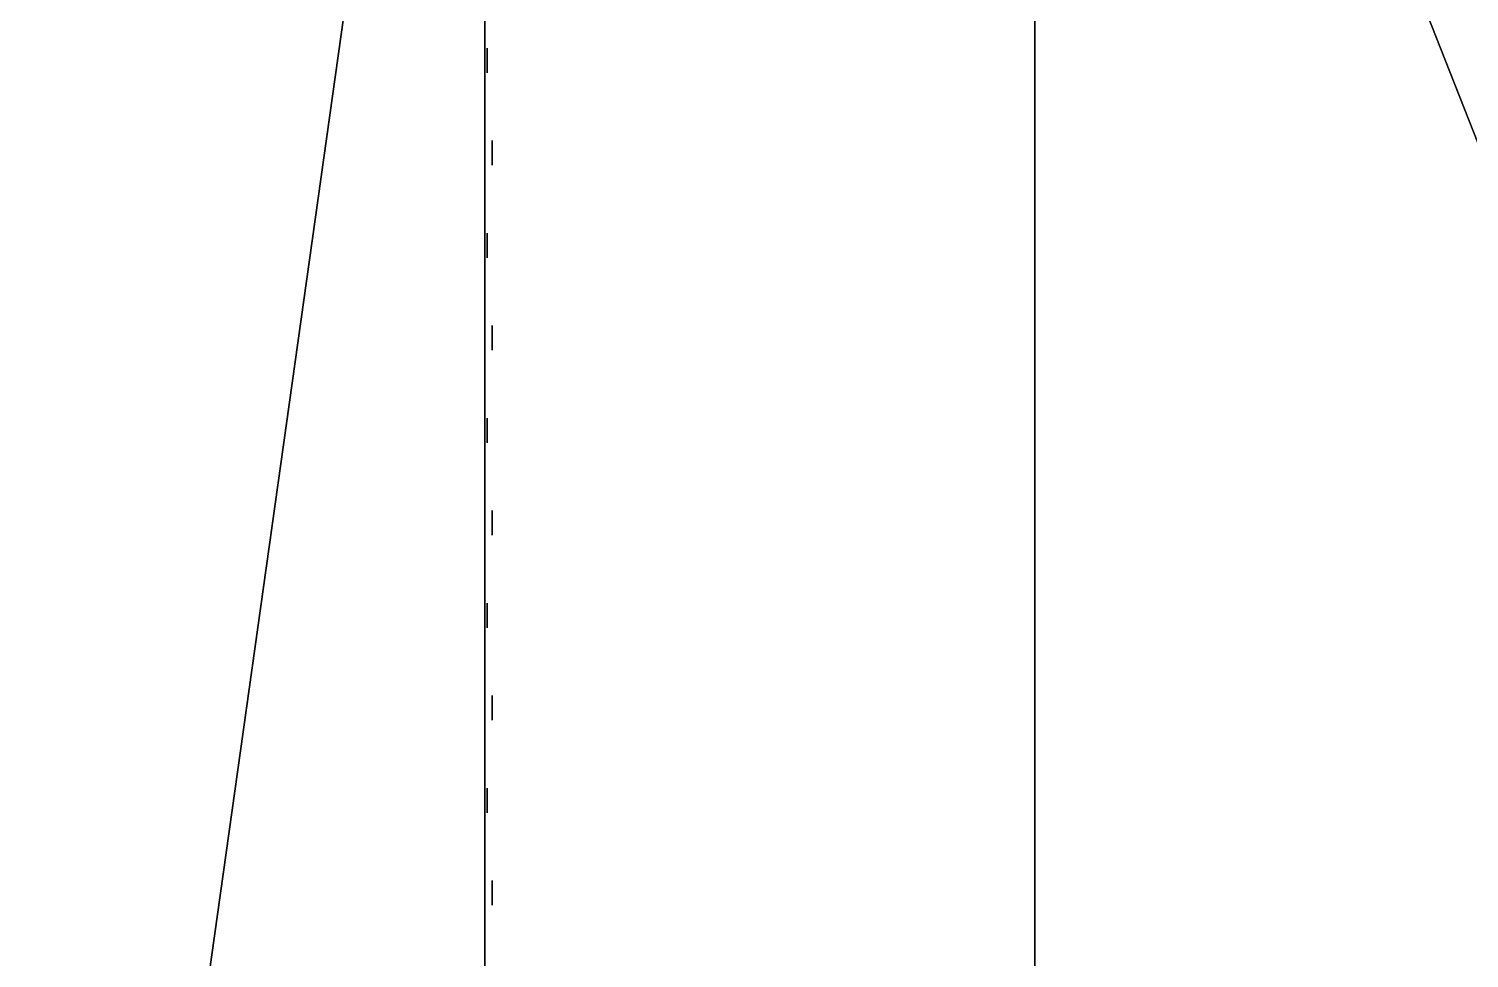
# Model space of a CAD drawing. Extents: x -22.3 to 67.4, y -36.4 to 41.8.
# Drawn here: x 56.35 to 62.19, y -24.3 to -20.53 of the extents above; entities that cross this region are included whole.
import ezdxf

# ---------------------------------------------------------------- set-up
doc = ezdxf.new("R2010")
doc.units = 0
doc.layers.get('0').update_dxf_attribs({"linetype": 'CONTINUOUS'})

# ---------------------------------------------------------------- blocks, each defined once
blk = doc.blocks.new('11ZSUN04')
at = {"color": 253, "linetype": 'BYBLOCK'}
mesh = blk.add_polyface(dxfattribs=at)
corners = [(3.25, 14.75), (3.25, 17), (3.25, 14.75, 0.375), (3.25, 17, 0.375), (1, 17), (1, 17, 0.375), (1, 14.75), (1, 14.75, 0.375), (3.125, 14.875, 0.375), (3.125, 16.875, 0.375), (3.125, 14.875, 0.5), (3.125, 16.875, 0.5), (1.125, 16.875, 0.375), (1.125, 16.875, 0.5), (1.125, 14.875, 0.375), (1.125, 14.875, 0.5), (3.25, 1), (3.25, 3.25), (3.25, 1, 0.375), (3.25, 3.25, 0.375), (1, 3.25), (1, 3.25, 0.375), (1, 1), (1, 1, 0.375), (3.125, 1.125, 0.375), (3.125, 3.125, 0.375), (3.125, 1.125, 0.5), (3.125, 3.125, 0.5), (1.125, 3.125, 0.375), (1.125, 3.125, 0.5), (1.125, 1.125, 0.375), (1.125, 1.125, 0.5), (17, 14.75), (17, 17), (17, 14.75, 0.375), (17, 17, 0.375), (14.75, 17), (14.75, 17, 0.375), (14.75, 14.75), (14.75, 14.75, 0.375), (16.875, 14.875, 0.375), (16.875, 16.875, 0.375), (16.875, 14.875, 0.5), (16.875, 16.875, 0.5), (14.875, 16.875, 0.375), (14.875, 16.875, 0.5), (14.875, 14.875, 0.375), (14.875, 14.875, 0.5), (14.875, 1.125, 0.375), (14.75, 1, 0.375), (16.875, 1.125, 0.375), (17, 1, 0.375), (14.875, 3.125, 0.375), (14.75, 3.25, 0.375), (16.875, 3.125, 0.375), (17, 3.25, 0.375), (16.875, 1.125, 0.5), (16.875, 3.125, 0.5), (14.875, 3.125, 0.5), (14.875, 1.125, 0.5), (17, 1), (17, 3.25), (14.75, 3.25), (14.75, 1)]
mesh.append_faces([[corners[k] for k in face] for face in [(0, 1, 2), (1, 4, 3), (4, 6, 5), (6, 0, 7), (8, 9, 10), (9, 12, 11), (12, 14, 13), (14, 8, 15), (9, 3, 12), (5, 12, 3), (14, 7, 8), (2, 8, 7), (16, 17, 18), (17, 20, 19), (20, 22, 21), (22, 16, 23), (24, 25, 26), (25, 28, 27), (28, 30, 29), (30, 24, 31), (25, 19, 28), (21, 28, 19), (30, 23, 24), (18, 24, 23), (32, 33, 34), (33, 36, 35), (36, 38, 37), (38, 32, 39), (40, 41, 42), (41, 44, 43), (44, 46, 45), (46, 40, 47), (41, 35, 44), (37, 44, 35), (46, 39, 40), (34, 40, 39), (48, 49, 50), (51, 50, 49), (54, 55, 52), (53, 52, 55), (50, 54, 56), (54, 52, 57), (52, 48, 58), (48, 50, 59), (60, 61, 51), (61, 62, 55), (62, 63, 53), (63, 60, 49)]], dxfattribs={"vtx1": -1, "color": 253})
mesh.append_faces([[corners[k] for k in face] for face in [(1, 3, 2), (4, 5, 3), (6, 7, 5), (0, 2, 7), (9, 11, 10), (12, 13, 11), (14, 15, 13), (8, 10, 15), (8, 2, 3), (3, 9, 8), (12, 5, 7), (7, 14, 12), (17, 19, 18), (20, 21, 19), (22, 23, 21), (16, 18, 23), (25, 27, 26), (28, 29, 27), (30, 31, 29), (24, 26, 31), (24, 18, 19), (19, 25, 24), (28, 21, 23), (23, 30, 28), (33, 35, 34), (36, 37, 35), (38, 39, 37), (32, 34, 39), (41, 43, 42), (44, 45, 43), (46, 47, 45), (40, 42, 47), (40, 34, 35), (35, 41, 40), (44, 37, 39), (39, 46, 44), (52, 53, 49), (49, 48, 52), (50, 51, 55), (55, 54, 50), (54, 57, 56), (52, 58, 57), (48, 59, 58), (50, 56, 59), (61, 55, 51), (62, 53, 55), (63, 49, 53), (60, 51, 49)]], dxfattribs={"vtx2": -1, "color": 253})
at = {"color": 0, "linetype": 'BYBLOCK'}
mesh = blk.add_polyface(dxfattribs=at)
corners = [(19.23, -0.779, 1.8117), (19.23, -0.779, 1.0617), (26.23, -0.779), (26.23, -0.779, 0.75), (19.23, 16.971, 1.0617), (19.23, 16.971, 1.8117), (26.23, 16.971, 0.75), (14.75, 1, 0.5), (17, 1, 0.5), (14.75, 1, 2.75), (17, 1, 2.75), (17, 17, 0.5), (17, 17, 2.75), (14.846, 9, 5.525), (14.6916, 12.6814, 5.625), (14.8408, 9, 5.625), (14.8408, 9, 18.2), (14.846, 9, 18.3), (14.6916, 5.3186, 18.2), (14.6948, 5.3178, 18.3), (14.2451, 1.6613, 18.2), (14.2423, 1.6604, 18.3), (14.7248, 5.3178, 18.3), (14.876, 9, 18.3), (14.8437, 9, 18.6), (14.6925, 5.1943, 18.6), (14.2723, 1.6604, 18.3), (14.24, 1.4125, 18.6), (14.9005, 9, 17.1), (14.7687, 12.255, 17.1), (14.8708, 9, 18.2), (14.7216, 5.3186, 18.2), (14.7687, 5.745, 17.1), (14.3741, 2.5114, 17.1), (14.2751, 1.6613, 18.2), (14.24, 5.2063, 18.6), (14.24, 9, 18.6), (14.6916, 12.6814, 18.2), (14.7229, 5.6993, 16.9703), (14.3487, 2.6736, 16.9703), (14.8619, 9, 16.9703), (14.8437, 9, 5.225), (14.6925, 5.1943, 5.225), (14.24, 5.2063, 5.225), (14.24, 9, 5.225), (14.7216, 5.3186, 5.625), (14.7687, 5.745, 6.725), (14.3741, 2.5114, 6.725), (14.2751, 1.6613, 5.625), (14.8708, 9, 5.625), (14.9005, 9, 6.725), (14.7687, 12.255, 6.725), (14.7248, 5.3178, 5.525), (14.2723, 1.6604, 5.525), (14.24, 1.4125, 5.225), (14.876, 9, 5.525), (14.6948, 5.3178, 5.525), (14.6916, 5.3186, 5.625), (14.2451, 1.6613, 5.625), (14.2423, 1.6604, 5.525), (14.7229, 5.6993, 6.8547), (14.3487, 2.6736, 6.8547), (14.8619, 9, 6.8547)]
mesh.append_faces([[corners[k] for k in face] for face in [(16, 17, 18), (18, 19, 20), (32, 31, 33), (38, 32, 39), (40, 32, 38), (45, 47, 48), (42, 53, 54), (41, 52, 42), (56, 58, 59), (13, 57, 56), (46, 61, 47), (51, 62, 50)]], dxfattribs={"vtx0": -1, "vtx1": -1, "color": 0})
mesh.append_faces([[corners[k] for k in face] for face in [(13, 14, 15), (36, 35, 24), (43, 44, 41)]], dxfattribs={"vtx0": -1, "vtx1": -1, "vtx2": -1, "color": 0})
mesh.append_faces([[corners[k] for k in face] for face in [(18, 17, 19), (20, 19, 21), (22, 24, 25), (26, 25, 27), (33, 31, 34), (17, 16, 37), (39, 32, 33), (40, 29, 28), (45, 46, 47), (56, 57, 58), (13, 15, 57), (46, 60, 61), (46, 62, 60)]], dxfattribs={"vtx0": -1, "vtx2": -1, "color": 0})
mesh.append_faces([[corners[k] for k in face] for face in [(1, 0, 4), (0, 3, 5), (3, 2, 6), (7, 8, 9), (8, 11, 10)]], dxfattribs={"vtx1": -1, "color": 0})
mesh.append_faces([[corners[k] for k in face] for face in [(22, 23, 24), (26, 22, 25), (28, 29, 30), (30, 31, 28), (32, 28, 31), (25, 24, 35), (28, 32, 40), (41, 42, 43), (45, 49, 50), (50, 46, 45), (51, 50, 49), (52, 53, 42), (55, 52, 41), (46, 50, 62)]], dxfattribs={"vtx1": -1, "vtx2": -1, "color": 0})
mesh.append_faces([[corners[k] for k in face] for face in [(0, 1, 2), (2, 3, 0), (8, 10, 9), (9, 10, 12)]], dxfattribs={"vtx2": -1, "color": 0})
mesh = blk.add_polyface(dxfattribs=at)
corners = [(19.23, 16.971, 1.8117), (19.23, 16.971, 1.0617), (19.23, -0.779, 1.8117), (26.23, 16.971, 0.75), (26.23, 16.971), (26.23, -0.779, 0.75), (26.23, -0.779), (14.5, 17, 1.375), (14.5, 16.93, 1.475), (14.5, 17, 1.875), (14.5, 16.93, 1.775), (14.75, 17, 1.875), (14.75, 17, 1.375), (17, 17, 0.5), (17, 17, 2.75), (17, 1, 2.75), (14.75, 17, 0.5), (14.75, 17, 2.75), (14.75, 1, 2.75), (14.846, 9, 5.525), (14.6948, 12.6822, 5.525), (14.6916, 12.6814, 5.625), (14.2423, 16.3396, 18.3), (14.6948, 12.6822, 18.3), (14.2451, 16.3387, 18.2), (14.6916, 12.6814, 18.2), (14.2723, 16.3396, 18.3), (14.24, 16.5875, 18.6), (14.6925, 12.8057, 18.6), (14.7248, 12.6822, 18.3), (14.8437, 9, 18.6), (14.876, 9, 18.3), (14.2751, 16.3387, 18.2), (14.7216, 12.6814, 18.2), (14.3741, 15.4886, 17.1), (14.7687, 12.255, 17.1), (14.8708, 9, 18.2), (14.24, 12.7937, 18.6), (14.24, 9, 18.6), (14.846, 9, 18.3), (14.3684, 15.5264, 17.0924), (14.3432, 15.3633, 16.9629), (14.3636, 15.5585, 17.0707), (14.3385, 15.3946, 16.9418), (14.7229, 12.3007, 16.9703), (14.8619, 9, 16.9703), (14.3487, 15.3264, 16.9703), (14.6925, 12.8057, 5.225), (14.8437, 9, 5.225), (14.24, 9, 5.225), (14.24, 12.7937, 5.225), (14.24, 16.5875, 5.225), (14.8708, 9, 5.625), (14.7216, 12.6814, 5.625), (14.7687, 12.255, 6.725), (14.2751, 16.3387, 5.625), (14.3741, 15.4886, 6.725), (14.7248, 12.6822, 5.525), (14.876, 9, 5.525), (14.2723, 16.3396, 5.525), (14.2423, 16.3396, 5.525), (14.2451, 16.3387, 5.625), (14.3684, 15.5264, 6.7326), (14.3636, 15.5585, 6.7543), (14.3385, 15.3946, 6.8832), (14.3432, 15.3633, 6.8621), (14.7229, 12.3007, 6.8547), (14.8619, 9, 6.8547), (14.3487, 15.3264, 6.8547), (14.8408, 9, 5.625)]
mesh.append_faces([[corners[k] for k in face] for face in [(9, 11, 7), (12, 7, 11), (24, 23, 25), (26, 28, 29), (29, 30, 31), (34, 33, 35), (39, 25, 23), (44, 35, 45), (46, 35, 44), (47, 57, 48), (51, 59, 47), (69, 19, 21)]], dxfattribs={"vtx0": -1, "vtx1": -1, "color": 0})
mesh.append_faces([[corners[k] for k in face] for face in [(19, 20, 21), (37, 38, 28), (49, 50, 47)]], dxfattribs={"vtx0": -1, "vtx1": -1, "vtx2": -1, "color": 0})
mesh.append_faces([[corners[k] for k in face] for face in [(26, 27, 28), (29, 28, 30), (53, 56, 54), (48, 57, 58), (47, 59, 57), (20, 61, 21), (54, 66, 67), (54, 68, 66), (21, 19, 20)]], dxfattribs={"vtx0": -1, "vtx2": -1, "color": 0})
mesh.append_faces([[corners[k] for k in face] for face in [(0, 1, 2), (3, 4, 0), (1, 0, 4), (3, 0, 5), (4, 3, 6), (7, 8, 9), (10, 9, 8), (13, 16, 14)]], dxfattribs={"vtx1": -1, "color": 0})
mesh.append_faces([[corners[k] for k in face] for face in [(22, 23, 24), (32, 33, 34), (33, 36, 35), (28, 27, 37), (30, 28, 38), (40, 34, 41), (42, 40, 43), (34, 35, 46), (47, 48, 49), (51, 47, 50), (52, 53, 54), (53, 55, 56), (20, 60, 61), (62, 63, 64), (56, 62, 65), (54, 56, 68)]], dxfattribs={"vtx1": -1, "vtx2": -1, "color": 0})
mesh.append_faces([[corners[k] for k in face] for face in [(13, 14, 15), (16, 17, 14), (14, 17, 18)]], dxfattribs={"vtx2": -1, "color": 0})
at = {"color": 253, "linetype": 'BYBLOCK'}
mesh = blk.add_polyface(dxfattribs=at)
corners = [(17.03, 12.4183, 1.275), (17.03, 12.375, 1.25), (17.03, 12.425, 1.25), (17.03, 12.4183, 1.225), (17.01, 12.7933, 0.9), (17.01, 12.75, 0.875), (17.01, 12.8, 0.875), (17.01, 12.775, 0.9183), (17.01, 12.75, 0.925), (17.01, 12.725, 0.9183), (17.01, 12.7067, 0.9), (17.01, 12.7, 0.875), (17.01, 12.7067, 0.85), (17.01, 12.725, 0.8317), (17.01, 12.75, 0.825), (17.01, 12.775, 0.8317), (17.01, 12.7933, 0.85), (17.01, 12.7933, 1.65), (17.01, 12.75, 1.625), (17.01, 12.8, 1.625), (17.01, 12.775, 1.6683), (17.01, 12.75, 1.675), (17.01, 12.725, 1.6683), (17.01, 12.7067, 1.65), (17.01, 12.7, 1.625), (17.01, 12.7067, 1.6), (17.01, 12.725, 1.5817), (17.01, 12.75, 1.575), (17.01, 12.775, 1.5817), (17.01, 12.7933, 1.6), (17.01, 12.7933, 2.4), (17.01, 12.75, 2.375), (17.01, 12.8, 2.375), (17.01, 12.775, 2.4183), (17.01, 12.75, 2.425), (17.01, 12.725, 2.4183), (17.01, 12.7067, 2.4), (17.01, 12.7, 2.375), (17.01, 12.7067, 2.35), (17.01, 12.725, 2.3317), (17.01, 12.75, 2.325), (17.01, 12.775, 2.3317), (17.01, 12.7933, 2.35)]
mesh.append_faces([[corners[k] for k in face] for face in [(1, 3, 2), (5, 16, 6), (18, 29, 19), (31, 42, 32)]], dxfattribs={"color": 253})
mesh.append_faces([[corners[k] for k in face] for face in [(0, 1, 2), (4, 5, 6), (7, 5, 4), (8, 5, 7), (9, 5, 8), (10, 5, 9), (11, 5, 10), (12, 5, 11), (13, 5, 12), (14, 5, 13), (15, 5, 14), (16, 5, 15), (17, 18, 19), (20, 18, 17), (21, 18, 20), (22, 18, 21), (23, 18, 22), (24, 18, 23), (25, 18, 24), (26, 18, 25), (27, 18, 26), (28, 18, 27), (29, 18, 28), (30, 31, 32), (33, 31, 30), (34, 31, 33), (35, 31, 34), (36, 31, 35), (37, 31, 36), (38, 31, 37), (39, 31, 38), (40, 31, 39), (41, 31, 40), (42, 31, 41)]], dxfattribs={"vtx0": -1, "color": 253})
mesh = blk.add_polyface(dxfattribs=at)
corners = [(17.03, 12.4183, 2.025), (17.03, 12.375, 2), (17.03, 12.425, 2), (17.03, 12.4, 2.0433), (17.03, 12.375, 2.05), (17.03, 12.35, 2.0433), (17.03, 12.3317, 2.025), (17.03, 12.325, 2), (17.03, 12.3317, 1.975), (17.03, 12.35, 1.9567), (17.03, 12.375, 1.95), (17.03, 12.4, 1.9567), (17.03, 12.4183, 1.975), (17.03, 12.4, 1.2933), (17.03, 12.375, 1.25), (17.03, 12.4183, 1.275), (17.03, 12.375, 1.3), (17.03, 12.35, 1.2933), (17.03, 12.3317, 1.275), (17.03, 12.325, 1.25), (17.03, 12.3317, 1.225), (17.03, 12.35, 1.2067), (17.03, 12.375, 1.2), (17.03, 12.4, 1.2067), (17.03, 12.4183, 1.225), (17.01, 12.0433, 0.9), (17.01, 12, 0.875), (17.01, 12.05, 0.875), (17.01, 12.025, 0.9183), (17.01, 12.0433, 0.85), (17.01, 12.025, 0.8317), (17.01, 12.0433, 1.65), (17.01, 12, 1.625), (17.01, 12.05, 1.625), (17.01, 12.025, 1.6683), (17.01, 12.025, 1.5817), (17.01, 12, 1.575), (17.01, 12.0433, 1.6), (17.01, 12.0433, 2.4), (17.01, 12, 2.375), (17.01, 12.05, 2.375), (17.01, 12.025, 2.4183), (17.01, 12, 2.425), (17.01, 12.025, 2.3317), (17.01, 12, 2.325), (17.01, 12.0433, 2.35)]
mesh.append_faces([[corners[k] for k in face] for face in [(1, 12, 2), (26, 29, 27), (32, 37, 33), (39, 45, 40)]], dxfattribs={"color": 253})
mesh.append_faces([[corners[k] for k in face] for face in [(0, 1, 2), (3, 1, 0), (4, 1, 3), (5, 1, 4), (6, 1, 5), (7, 1, 6), (8, 1, 7), (9, 1, 8), (10, 1, 9), (11, 1, 10), (12, 1, 11), (13, 14, 15), (16, 14, 13), (17, 14, 16), (18, 14, 17), (19, 14, 18), (20, 14, 19), (21, 14, 20), (22, 14, 21), (23, 14, 22), (24, 14, 23), (25, 26, 27), (28, 26, 25), (29, 26, 30), (31, 32, 33), (34, 32, 31), (35, 32, 36), (37, 32, 35), (38, 39, 40), (41, 39, 38), (42, 39, 41), (43, 39, 44), (45, 39, 43)]], dxfattribs={"vtx0": -1, "color": 253})
mesh = blk.add_polyface(dxfattribs=at)
corners = [(17.03, 11.6683, 2.025), (17.03, 11.625, 2), (17.03, 11.675, 2), (17.03, 11.65, 2.0433), (17.03, 11.625, 2.05), (17.03, 11.6, 2.0433), (17.03, 11.625, 1.95), (17.03, 11.6, 1.9567), (17.03, 11.65, 1.9567), (17.03, 11.6683, 1.975), (17.03, 11.6683, 1.275), (17.03, 11.625, 1.25), (17.03, 11.675, 1.25), (17.03, 11.65, 1.2933), (17.03, 11.625, 1.3), (17.03, 11.6, 1.2933), (17.03, 11.6, 1.2067), (17.03, 11.5817, 1.225), (17.03, 11.625, 1.2), (17.03, 11.65, 1.2067), (17.03, 11.6683, 1.225), (17.01, 12, 0.925), (17.01, 12, 0.875), (17.01, 12.025, 0.9183), (17.01, 11.975, 0.9183), (17.01, 11.9567, 0.9), (17.01, 11.95, 0.875), (17.01, 11.9567, 0.85), (17.01, 11.975, 0.8317), (17.01, 12, 0.825), (17.01, 12.025, 0.8317), (17.01, 12, 1.675), (17.01, 12, 1.625), (17.01, 12.025, 1.6683), (17.01, 11.975, 1.6683), (17.01, 11.9567, 1.65), (17.01, 11.95, 1.625), (17.01, 11.9567, 1.6), (17.01, 11.975, 1.5817), (17.01, 12, 1.575), (17.01, 11.975, 2.4183), (17.01, 12, 2.375), (17.01, 12, 2.425), (17.01, 11.9567, 2.4), (17.01, 11.95, 2.375), (17.01, 11.9567, 2.35), (17.01, 11.975, 2.3317), (17.01, 12, 2.325)]
mesh.append_faces([[corners[k] for k in face] for face in [(1, 9, 2), (11, 20, 12)]], dxfattribs={"color": 253})
mesh.append_faces([[corners[k] for k in face] for face in [(0, 1, 2), (3, 1, 0), (4, 1, 3), (5, 1, 4), (6, 1, 7), (8, 1, 6), (9, 1, 8), (10, 11, 12), (13, 11, 10), (14, 11, 13), (15, 11, 14), (16, 11, 17), (18, 11, 16), (19, 11, 18), (20, 11, 19), (21, 22, 23), (24, 22, 21), (25, 22, 24), (26, 22, 25), (27, 22, 26), (28, 22, 27), (29, 22, 28), (30, 22, 29), (31, 32, 33), (34, 32, 31), (35, 32, 34), (36, 32, 35), (37, 32, 36), (38, 32, 37), (39, 32, 38), (40, 41, 42), (43, 41, 40), (44, 41, 43), (45, 41, 44), (46, 41, 45), (47, 41, 46)]], dxfattribs={"vtx0": -1, "color": 253})
mesh = blk.add_polyface(dxfattribs=at)
corners = [(17.03, 11.5817, 2.025), (17.03, 11.625, 2), (17.03, 11.6, 2.0433), (17.03, 11.575, 2), (17.03, 11.5817, 1.975), (17.03, 11.6, 1.9567), (17.03, 11.5817, 1.275), (17.03, 11.625, 1.25), (17.03, 11.6, 1.2933), (17.03, 11.575, 1.25), (17.03, 11.5817, 1.225), (17.01, 11.2933, 0.9), (17.01, 11.25, 0.875), (17.01, 11.3, 0.875), (17.01, 11.275, 0.9183), (17.01, 11.25, 0.925), (17.01, 11.225, 0.9183), (17.01, 11.2067, 0.9), (17.01, 11.225, 0.8317), (17.01, 11.2067, 0.85), (17.01, 11.25, 0.825), (17.01, 11.275, 0.8317), (17.01, 11.2933, 0.85), (17.01, 11.2933, 1.65), (17.01, 11.25, 1.625), (17.01, 11.3, 1.625), (17.01, 11.275, 1.6683), (17.01, 11.25, 1.675), (17.01, 11.225, 1.6683), (17.01, 11.2067, 1.65), (17.01, 11.225, 1.5817), (17.01, 11.2067, 1.6), (17.01, 11.25, 1.575), (17.01, 11.275, 1.5817), (17.01, 11.2933, 1.6), (17.01, 11.2933, 2.4), (17.01, 11.25, 2.375), (17.01, 11.3, 2.375), (17.01, 11.275, 2.4183), (17.01, 11.25, 2.425), (17.01, 11.225, 2.4183), (17.01, 11.2067, 2.4), (17.01, 11.225, 2.3317), (17.01, 11.2067, 2.35), (17.01, 11.25, 2.325), (17.01, 11.275, 2.3317), (17.01, 11.2933, 2.35)]
mesh.append_faces([[corners[k] for k in face] for face in [(12, 22, 13), (24, 34, 25), (36, 46, 37)]], dxfattribs={"color": 253})
mesh.append_faces([[corners[k] for k in face] for face in [(0, 1, 2), (3, 1, 0), (4, 1, 3), (5, 1, 4), (6, 7, 8), (9, 7, 6), (10, 7, 9), (11, 12, 13), (14, 12, 11), (15, 12, 14), (16, 12, 15), (17, 12, 16), (18, 12, 19), (20, 12, 18), (21, 12, 20), (22, 12, 21), (23, 24, 25), (26, 24, 23), (27, 24, 26), (28, 24, 27), (29, 24, 28), (30, 24, 31), (32, 24, 30), (33, 24, 32), (34, 24, 33), (35, 36, 37), (38, 36, 35), (39, 36, 38), (40, 36, 39), (41, 36, 40), (42, 36, 43), (44, 36, 42), (45, 36, 44), (46, 36, 45)]], dxfattribs={"vtx0": -1, "color": 253})
mesh = blk.add_polyface(dxfattribs=at)
corners = [(17.03, 10.9183, 2.025), (17.03, 10.875, 2), (17.03, 10.925, 2), (17.03, 10.9, 2.0433), (17.03, 10.875, 2.05), (17.03, 10.85, 2.0433), (17.03, 10.8317, 2.025), (17.03, 10.825, 2), (17.03, 10.8317, 1.975), (17.03, 10.85, 1.9567), (17.03, 10.875, 1.95), (17.03, 10.9, 1.9567), (17.03, 10.9183, 1.975), (17.03, 10.9183, 1.275), (17.03, 10.875, 1.25), (17.03, 10.925, 1.25), (17.03, 10.9, 1.2933), (17.03, 10.875, 1.3), (17.03, 10.85, 1.2933), (17.03, 10.8317, 1.275), (17.03, 10.825, 1.25), (17.03, 10.8317, 1.225), (17.03, 10.85, 1.2067), (17.03, 10.875, 1.2), (17.03, 10.9, 1.2067), (17.03, 10.9183, 1.225), (17.01, 11.2, 0.875), (17.01, 11.25, 0.875), (17.01, 11.2067, 0.9), (17.01, 11.2067, 0.85), (17.01, 11.2, 1.625), (17.01, 11.25, 1.625), (17.01, 11.2067, 1.65), (17.01, 11.2067, 1.6), (17.01, 11.2, 2.375), (17.01, 11.25, 2.375), (17.01, 11.2067, 2.4), (17.01, 11.2067, 2.35), (17.01, 10.5433, 0.9), (17.01, 10.5, 0.875), (17.01, 10.55, 0.875), (17.01, 10.5433, 0.85), (17.01, 10.5433, 1.65), (17.01, 10.5, 1.625), (17.01, 10.55, 1.625), (17.01, 10.5433, 1.6), (17.01, 10.5433, 2.4), (17.01, 10.5, 2.375), (17.01, 10.55, 2.375), (17.01, 10.525, 2.4183), (17.01, 10.5433, 2.35), (17.01, 10.525, 2.3317)]
mesh.append_faces([[corners[k] for k in face] for face in [(1, 12, 2), (14, 25, 15), (39, 41, 40), (43, 45, 44), (47, 50, 48)]], dxfattribs={"color": 253})
mesh.append_faces([[corners[k] for k in face] for face in [(0, 1, 2), (3, 1, 0), (4, 1, 3), (5, 1, 4), (6, 1, 5), (7, 1, 6), (8, 1, 7), (9, 1, 8), (10, 1, 9), (11, 1, 10), (12, 1, 11), (13, 14, 15), (16, 14, 13), (17, 14, 16), (18, 14, 17), (19, 14, 18), (20, 14, 19), (21, 14, 20), (22, 14, 21), (23, 14, 22), (24, 14, 23), (25, 14, 24), (26, 27, 28), (29, 27, 26), (30, 31, 32), (33, 31, 30), (34, 35, 36), (37, 35, 34), (38, 39, 40), (42, 43, 44), (46, 47, 48), (49, 47, 46), (50, 47, 51)]], dxfattribs={"vtx0": -1, "color": 253})
mesh = blk.add_polyface(dxfattribs=at)
corners = [(17.03, 10.1683, 2.025), (17.03, 10.125, 2), (17.03, 10.175, 2), (17.03, 10.15, 2.0433), (17.03, 10.1683, 1.975), (17.03, 10.15, 1.9567), (17.03, 10.1683, 1.275), (17.03, 10.125, 1.25), (17.03, 10.175, 1.25), (17.03, 10.15, 1.2933), (17.03, 10.15, 1.2067), (17.03, 10.125, 1.2), (17.03, 10.1683, 1.225), (17.01, 10.525, 0.9183), (17.01, 10.5, 0.875), (17.01, 10.5433, 0.9), (17.01, 10.5, 0.925), (17.01, 10.475, 0.9183), (17.01, 10.4567, 0.9), (17.01, 10.45, 0.875), (17.01, 10.4567, 0.85), (17.01, 10.475, 0.8317), (17.01, 10.5, 0.825), (17.01, 10.525, 0.8317), (17.01, 10.5433, 0.85), (17.01, 10.525, 1.6683), (17.01, 10.5, 1.625), (17.01, 10.5433, 1.65), (17.01, 10.5, 1.675), (17.01, 10.475, 1.6683), (17.01, 10.4567, 1.65), (17.01, 10.45, 1.625), (17.01, 10.4567, 1.6), (17.01, 10.475, 1.5817), (17.01, 10.5, 1.575), (17.01, 10.525, 1.5817), (17.01, 10.5433, 1.6), (17.01, 10.5, 2.425), (17.01, 10.5, 2.375), (17.01, 10.525, 2.4183), (17.01, 10.475, 2.4183), (17.01, 10.4567, 2.4), (17.01, 10.45, 2.375), (17.01, 10.4567, 2.35), (17.01, 10.475, 2.3317), (17.01, 10.5, 2.325), (17.01, 10.525, 2.3317)]
mesh.append_faces([[corners[k] for k in face] for face in [(1, 4, 2), (7, 12, 8)]], dxfattribs={"color": 253})
mesh.append_faces([[corners[k] for k in face] for face in [(0, 1, 2), (3, 1, 0), (4, 1, 5), (6, 7, 8), (9, 7, 6), (10, 7, 11), (12, 7, 10), (13, 14, 15), (16, 14, 13), (17, 14, 16), (18, 14, 17), (19, 14, 18), (20, 14, 19), (21, 14, 20), (22, 14, 21), (23, 14, 22), (24, 14, 23), (25, 26, 27), (28, 26, 25), (29, 26, 28), (30, 26, 29), (31, 26, 30), (32, 26, 31), (33, 26, 32), (34, 26, 33), (35, 26, 34), (36, 26, 35), (37, 38, 39), (40, 38, 37), (41, 38, 40), (42, 38, 41), (43, 38, 42), (44, 38, 43), (45, 38, 44), (46, 38, 45)]], dxfattribs={"vtx0": -1, "color": 253})
mesh = blk.add_polyface(dxfattribs=at)
corners = [(17.03, 10.125, 2.05), (17.03, 10.125, 2), (17.03, 10.15, 2.0433), (17.03, 10.1, 2.0433), (17.03, 10.0817, 2.025), (17.03, 10.075, 2), (17.03, 10.0817, 1.975), (17.03, 10.1, 1.9567), (17.03, 10.125, 1.95), (17.03, 10.15, 1.9567), (17.03, 10.125, 1.3), (17.03, 10.125, 1.25), (17.03, 10.15, 1.2933), (17.03, 10.1, 1.2933), (17.03, 10.0817, 1.275), (17.03, 10.075, 1.25), (17.03, 10.0817, 1.225), (17.03, 10.1, 1.2067), (17.03, 10.125, 1.2), (17.01, 9.7933, 0.9), (17.01, 9.75, 0.875), (17.01, 9.8, 0.875), (17.01, 9.775, 0.9183), (17.01, 9.75, 0.925), (17.01, 9.75, 0.825), (17.01, 9.725, 0.8317), (17.01, 9.775, 0.8317), (17.01, 9.7933, 0.85), (17.01, 9.7933, 1.65), (17.01, 9.75, 1.625), (17.01, 9.8, 1.625), (17.01, 9.775, 1.6683), (17.01, 9.75, 1.675), (17.01, 9.725, 1.6683), (17.01, 9.75, 1.575), (17.01, 9.725, 1.5817), (17.01, 9.775, 1.5817), (17.01, 9.7933, 1.6), (17.01, 9.7933, 2.4), (17.01, 9.75, 2.375), (17.01, 9.8, 2.375), (17.01, 9.775, 2.4183), (17.01, 9.75, 2.425), (17.01, 9.725, 2.4183), (17.01, 9.75, 2.325), (17.01, 9.725, 2.3317), (17.01, 9.775, 2.3317), (17.01, 9.7933, 2.35)]
mesh.append_faces([[corners[k] for k in face] for face in [(20, 27, 21), (29, 37, 30), (39, 47, 40)]], dxfattribs={"color": 253})
mesh.append_faces([[corners[k] for k in face] for face in [(0, 1, 2), (3, 1, 0), (4, 1, 3), (5, 1, 4), (6, 1, 5), (7, 1, 6), (8, 1, 7), (9, 1, 8), (10, 11, 12), (13, 11, 10), (14, 11, 13), (15, 11, 14), (16, 11, 15), (17, 11, 16), (18, 11, 17), (19, 20, 21), (22, 20, 19), (23, 20, 22), (24, 20, 25), (26, 20, 24), (27, 20, 26), (28, 29, 30), (31, 29, 28), (32, 29, 31), (33, 29, 32), (34, 29, 35), (36, 29, 34), (37, 29, 36), (38, 39, 40), (41, 39, 38), (42, 39, 41), (43, 39, 42), (44, 39, 45), (46, 39, 44), (47, 39, 46)]], dxfattribs={"vtx0": -1, "color": 253})
mesh = blk.add_polyface(dxfattribs=at)
corners = [(17.03, 9.4183, 2.025), (17.03, 9.375, 2), (17.03, 9.425, 2), (17.03, 9.4, 2.0433), (17.03, 9.375, 2.05), (17.03, 9.35, 2.0433), (17.03, 9.3317, 2.025), (17.03, 9.325, 2), (17.03, 9.3317, 1.975), (17.03, 9.35, 1.9567), (17.03, 9.375, 1.95), (17.03, 9.4, 1.9567), (17.03, 9.4183, 1.975), (17.03, 9.4183, 1.275), (17.03, 9.375, 1.25), (17.03, 9.425, 1.25), (17.03, 9.4, 1.2933), (17.03, 9.375, 1.3), (17.03, 9.35, 1.2933), (17.03, 9.3317, 1.275), (17.03, 9.325, 1.25), (17.03, 9.3317, 1.225), (17.03, 9.35, 1.2067), (17.03, 9.375, 1.2), (17.03, 9.4, 1.2067), (17.03, 9.4183, 1.225), (17.01, 9.725, 0.9183), (17.01, 9.75, 0.875), (17.01, 9.75, 0.925), (17.01, 9.7067, 0.9), (17.01, 9.7, 0.875), (17.01, 9.7067, 0.85), (17.01, 9.725, 0.8317), (17.01, 9.7067, 1.65), (17.01, 9.75, 1.625), (17.01, 9.725, 1.6683), (17.01, 9.7, 1.625), (17.01, 9.7067, 1.6), (17.01, 9.725, 1.5817), (17.01, 9.7067, 2.4), (17.01, 9.75, 2.375), (17.01, 9.725, 2.4183), (17.01, 9.7, 2.375), (17.01, 9.7067, 2.35), (17.01, 9.725, 2.3317)]
mesh.append_faces([[corners[k] for k in face] for face in [(1, 12, 2), (14, 25, 15)]], dxfattribs={"color": 253})
mesh.append_faces([[corners[k] for k in face] for face in [(0, 1, 2), (3, 1, 0), (4, 1, 3), (5, 1, 4), (6, 1, 5), (7, 1, 6), (8, 1, 7), (9, 1, 8), (10, 1, 9), (11, 1, 10), (12, 1, 11), (13, 14, 15), (16, 14, 13), (17, 14, 16), (18, 14, 17), (19, 14, 18), (20, 14, 19), (21, 14, 20), (22, 14, 21), (23, 14, 22), (24, 14, 23), (25, 14, 24), (26, 27, 28), (29, 27, 26), (30, 27, 29), (31, 27, 30), (32, 27, 31), (33, 34, 35), (36, 34, 33), (37, 34, 36), (38, 34, 37), (39, 40, 41), (42, 40, 39), (43, 40, 42), (44, 40, 43)]], dxfattribs={"vtx0": -1, "color": 253})

msp = doc.modelspace()

# ---------------------------------------------------------------- block references
msp.add_blockref('11ZSUN04', (41.201, -33.4055, 1.8039))

doc.saveas('drawing.dxf')
